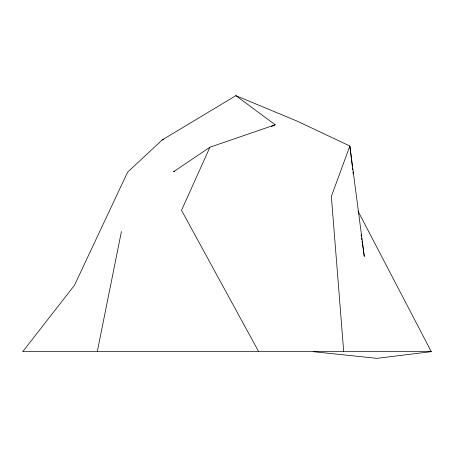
<?xml version="1.0" encoding="UTF-8"?>
<svg xmlns="http://www.w3.org/2000/svg" width="454" height="454" viewBox="0 0 454 454"><rect width="100%" height="100%" fill="white"/><g stroke="black" fill="none" stroke-linecap="round" stroke-linejoin="round"><path stroke-width="0.68" d="M97.27 351.668L121.417 231.551M357.928 210.945L431.3 351.668L22.7 351.668L74.439 285.339L127.631 172.094L162.203 139.946L235.876 95.658L275.203 124.782L209.918 147.227L181.515 210.316L258.684 351.668M209.918 147.227L173.519 171.788L174.807 171.192M271.344 126.57L275.203 124.782M162.203 139.946L163.548 139.503M431.3 351.668L376.86 358.342L313.215 351.668M235.876 95.658L297.194 121.139L349.864 146.012L364.295 256.425L362.065 241.057M361.151 234.769L361.356 236.165M361.656 238.259L361.861 239.655M351.464 159.292L349.864 146.012L331.363 196.361L343.712 351.668M351.629 160.688L352.389 166.981M352.554 168.377L352.724 169.773M352.974 171.873L353.229 173.967"/></g></svg>
